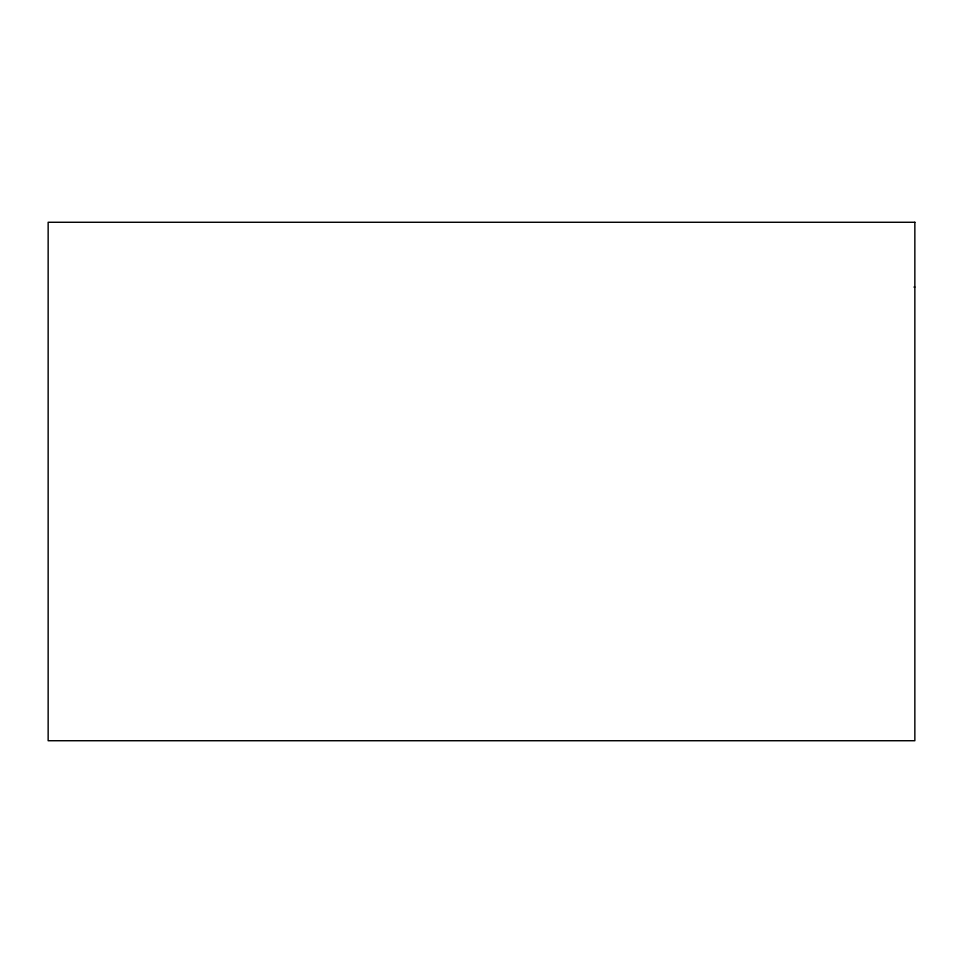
<?xml version="1.0" encoding="UTF-8"?>
<svg xmlns="http://www.w3.org/2000/svg" width="963" height="963" viewBox="0 0 963 963"><rect width="100%" height="100%" fill="white"/><g stroke="black" fill="none" stroke-linecap="round" stroke-linejoin="round"><path stroke-width="1.44" d="M913.983 287.07L914.85 287.07M914.85 222.272L48.15 222.272L48.15 740.728L914.85 740.728L914.85 222.272"/></g></svg>
